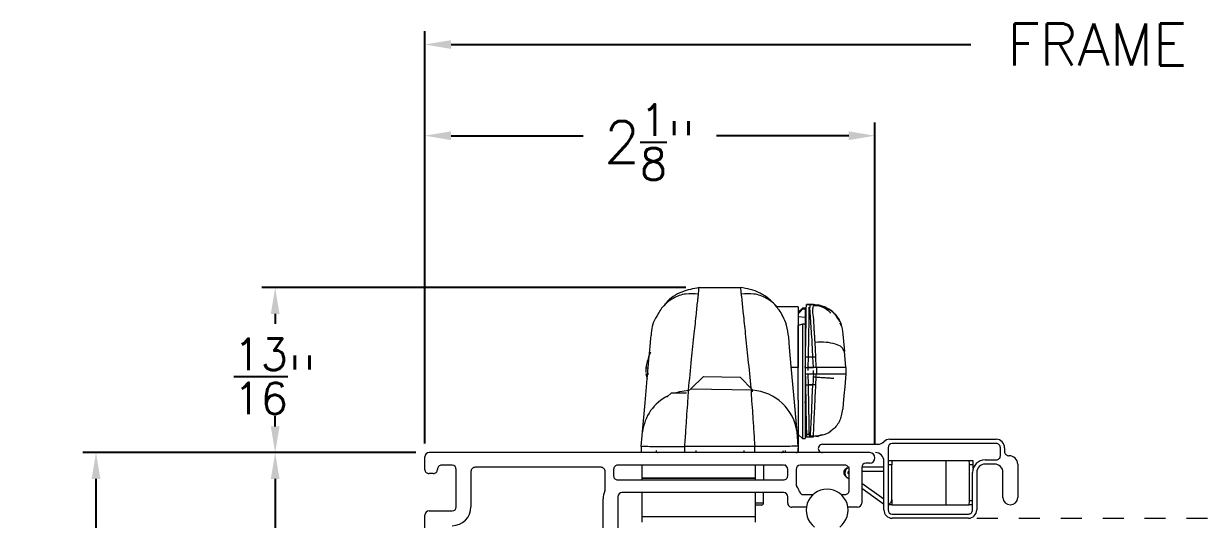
# Model space of a CAD drawing. Extents: x 50.9 to 61.7, y 12.6 to 36.7.
# Drawn here: x 51.42 to 57.03, y 16.95 to 19.31 of the extents above; entities that cross this region are included whole.
import ezdxf

# ---------------------------------------------------------------- set-up
doc = ezdxf.new("R2010")
doc.units = 0
doc.header["$LTSCALE"] = 0.3
doc.header["$MEASUREMENT"] = 0
doc.linetypes.add('HIDDEN', pattern=[0.375, 0.25, -0.125])
doc.layers.get('0').update_dxf_attribs({"linetype": 'CONTINUOUS'})
doc.layers.get('Defpoints').update_dxf_attribs({"linetype": 'CONTINUOUS'})
doc.styles.add('ARCHITECTURAL', font='simplex.shx', dxfattribs={"height": 0.2})
doc.dimstyles.new('DIM-MMSTACKED', dxfattribs={"dimscale": 0, "dimtxt": 0.125, "dimasz": 0.125, "dimexe": 0.063, "dimexo": 0.063, "dimgap": 0.07, "dimtad": 0, "dimtih": 1, "dimtoh": 1, "dimdec": 4, "dimzin": 4, "dimdsep": 46, "dimlunit": 4, "dimtxsty": 'ARCHITECTURAL', "dimcen": 0.02, "dimclrt": 7, "dimadec": 0, "dimazin": 0, "dimtfac": 0.75, "dimtdec": 4, "dimtmove": 2, "dimatfit": 3, "dimfxl": 0, "dimfrac": 1, "dimtolj": 1, "dimtzin": 4, "dimarcsym": 0})

# ---------------------------------------------------------------- blocks, each defined once
blk = doc.blocks.new('*D3')
at = {"color": 0, "lineweight": -2}
for p, q in [((53.2925, 17.2637), (52.5594, 17.2637)), ((52.6224, 17.1387), (52.6224, 16.7337)), ((52.6224, 15.8887), (52.6224, 16.2937)), ((52.371, 15.7637), (52.6854, 15.7637))]:
    blk.add_line(p, q, dxfattribs=at)
at = {"color": 0}
for points in [[(52.6016, 17.1387), (52.6432, 17.1387), (52.6224, 17.2637)], [(52.6016, 15.8887), (52.6432, 15.8887), (52.6224, 15.7637)]]:
    blk.add_solid(points, dxfattribs=at)
at = {"layer": 'Defpoints', "color": 0}
for p in [(52.6224, 17.2637), (53.3555, 17.2637), (52.308, 15.7637)]:
    blk.add_point(p, dxfattribs=at)
at = {"color": 7, "insert": (52.6224, 16.6637), "char_height": 0.2, "attachment_point": 2, "style": 'ARCHITECTURAL'}
blk.add_mtext('\\A1;1{\\H0.75x;\\S1/2;}"', dxfattribs=at)
blk = doc.blocks.new('*D5')
at = {"color": 0, "lineweight": -2}
for p, q in [((53.2925, 17.2637), (51.7056, 17.2637)), ((51.7686, 17.1387), (51.7686, 16.0462)), ((51.7686, 14.5137), (51.7686, 15.6062)), ((53.2925, 14.3887), (51.7056, 14.3887))]:
    blk.add_line(p, q, dxfattribs=at)
at = {"color": 0}
for points in [[(51.7478, 17.1387), (51.7894, 17.1387), (51.7686, 17.2637)], [(51.7478, 14.5137), (51.7894, 14.5137), (51.7686, 14.3887)]]:
    blk.add_solid(points, dxfattribs=at)
at = {"layer": 'Defpoints', "color": 0}
for p in [(51.7686, 17.2637), (53.3555, 17.2637), (53.3555, 14.3887)]:
    blk.add_point(p, dxfattribs=at)
at = {"color": 7, "insert": (51.7686, 15.9762), "char_height": 0.2, "attachment_point": 2, "style": 'ARCHITECTURAL'}
blk.add_mtext('\\A1;2{\\H0.75x;\\S7/8;}"', dxfattribs=at)
blk = doc.blocks.new('*D18')
at = {"color": 0, "lineweight": -2}
for p, q in [((54.5794, 18.0498), (52.5594, 18.0498)), ((52.6224, 17.9248), (52.6224, 17.8768)), ((52.6224, 17.3887), (52.6224, 17.4368)), ((53.2925, 17.2637), (52.5594, 17.2637))]:
    blk.add_line(p, q, dxfattribs=at)
at = {"color": 0}
for points in [[(52.6016, 17.9248), (52.6432, 17.9248), (52.6224, 18.0498)], [(52.6016, 17.3887), (52.6432, 17.3887), (52.6224, 17.2637)]]:
    blk.add_solid(points, dxfattribs=at)
at = {"layer": 'Defpoints', "color": 0}
for p in [(52.6224, 18.0498), (54.6424, 18.0498), (53.3555, 17.2637)]:
    blk.add_point(p, dxfattribs=at)
at = {"color": 7, "insert": (52.6224, 17.8068), "char_height": 0.2, "attachment_point": 2, "style": 'ARCHITECTURAL'}
blk.add_mtext('\\A1;{\\H0.75x;\\S13/16;}"', dxfattribs=at)
blk = doc.blocks.new('*D21')
at = {"color": 0, "lineweight": -2}
for p, q in [((53.3355, 17.3067), (53.3355, 19.2709)), ((60.6611, 17.3067), (60.6611, 19.2709)), ((53.4605, 19.2079), (55.9378, 19.2079)), ((60.5361, 19.2079), (58.0588, 19.2079))]:
    blk.add_line(p, q, dxfattribs=at)
at = {"color": 0}
for points in [[(53.4605, 19.2287), (53.4605, 19.1871), (53.3355, 19.2079)], [(60.5361, 19.2287), (60.5361, 19.1871), (60.6611, 19.2079)]]:
    blk.add_solid(points, dxfattribs=at)
at = {"layer": 'Defpoints', "color": 0}
for p in [(60.6611, 19.2079), (53.3355, 17.2437), (60.6611, 17.2437)]:
    blk.add_point(p, dxfattribs=at)
at = {"color": 7, "insert": (56.9983, 19.3079), "char_height": 0.2, "attachment_point": 2, "style": 'ARCHITECTURAL'}
blk.add_mtext('\\A1;FRAME WIDTH', dxfattribs=at)
blk = doc.blocks.new('*D25')
at = {"color": 0, "lineweight": -2}
for p, q in [((53.3355, 17.3067), (53.3355, 18.8365)), ((55.4805, 17.3017), (55.4805, 18.8365)), ((53.4605, 18.7735), (54.0904, 18.7735)), ((55.3555, 18.7735), (54.7256, 18.7735))]:
    blk.add_line(p, q, dxfattribs=at)
at = {"color": 0}
for points in [[(53.4605, 18.7943), (53.4605, 18.7526), (53.3355, 18.7735)], [(55.3555, 18.7943), (55.3555, 18.7526), (55.4805, 18.7735)]]:
    blk.add_solid(points, dxfattribs=at)
at = {"layer": 'Defpoints', "color": 0}
for p in [(55.4805, 18.7735), (53.3355, 17.2437), (55.4805, 17.2387)]:
    blk.add_point(p, dxfattribs=at)
at = {"color": 7, "insert": (54.408, 18.9235), "char_height": 0.2, "attachment_point": 2, "style": 'ARCHITECTURAL'}
blk.add_mtext('\\A1;2{\\H0.75x;\\S1/8;}"', dxfattribs=at)

msp = doc.modelspace()

# ---------------------------------------------------------------- linework, layer by layer
at = {"color": 7, "linetype": 'Continuous', "lineweight": 15}
for p, q in [((54.64244, 18.04983), (54.83952, 18.04983)), ((55.11503, 17.95875), (55.01314, 17.95875)), ((55.11498, 17.95875), (55.11498, 17.66971)), ((55.13495, 17.9523), (55.11498, 17.93335)), ((55.14848, 17.95159), (55.13495, 17.9523)), ((55.13495, 17.9523), (55.13495, 17.9472)), ((55.14848, 17.94652), (55.13495, 17.9472)), ((55.14848, 17.95159), (55.14848, 17.94652)), ((55.14848, 17.94652), (55.14848, 17.90821)), ((55.17353, 17.96874), (55.15372, 17.96873)), ((55.15372, 17.96867), (55.17303, 17.96868)), ((55.18714, 17.96874), (55.16772, 17.96875)), ((55.16772, 17.96869), (55.16772, 17.96874)), ((55.16772, 17.96869), (55.18701, 17.96867)), ((55.17935, 17.96663), (55.17221, 17.96716)), ((55.17303, 17.96874), (55.17303, 17.96868)), ((55.18665, 17.96609), (55.18695, 17.96864)), ((55.18695, 17.96874), (55.18702, 17.96771)), ((55.14848, 17.90821), (55.11498, 17.90989)), ((55.14848, 17.87512), (55.13495, 17.87575)), ((55.13495, 17.87575), (55.13495, 17.33096)), ((55.14848, 17.90821), (55.14848, 17.87512)), ((55.14848, 17.87512), (55.14848, 17.33167)), ((55.31227, 17.8908), (55.2994, 17.90971)), ((55.30842, 17.89511), (55.30308, 17.90664)), ((55.32165, 17.86658), (55.31531, 17.88025)), ((55.11498, 17.51338), (55.11498, 17.87009)), ((55.32176, 17.86557), (55.32168, 17.86642)), ((55.1525, 17.80375), (55.14848, 17.80376)), ((55.15083, 17.8035), (55.14848, 17.8035)), ((55.16248, 17.66875), (55.16339, 17.72084)), ((55.16339, 17.72084), (55.19851, 17.72084)), ((55.18693, 17.66878), (55.18451, 17.72087)), ((55.20094, 17.66875), (55.19851, 17.72084)), ((55.33968, 17.68932), (55.33481, 17.74498)), ((54.38848, 17.66854), (54.38848, 17.64473)), ((55.11498, 17.66971), (55.08209, 17.66971)), ((55.14848, 17.66878), (55.14867, 17.67983)), ((55.14848, 17.66878), (55.18693, 17.66878)), ((55.16248, 17.65472), (55.16248, 17.66875)), ((55.20094, 17.66875), (55.16248, 17.66875)), ((55.18693, 17.66878), (55.18749, 17.66878)), ((55.20094, 17.66875), (55.20148, 17.66875)), ((55.20148, 17.66875), (55.20148, 17.63875)), ((55.34148, 17.66875), (55.20148, 17.66875)), ((55.34148, 17.66875), (55.33968, 17.68932)), ((55.34148, 17.66875), (55.34148, 17.63875)), ((54.38855, 17.6385), (54.39506, 17.61467)), ((54.60237, 17.5676), (54.66341, 17.62654)), ((54.66341, 17.62654), (54.83838, 17.62349)), ((54.83838, 17.62349), (54.89733, 17.56245)), ((55.14847, 17.63879), (55.18693, 17.63878)), ((55.14939, 17.58668), (55.14867, 17.62772)), ((55.14867, 17.62772), (55.14872, 17.62517)), ((55.14867, 17.62772), (55.14867, 17.62772)), ((55.16248, 17.63875), (55.20094, 17.63875)), ((55.16339, 17.58665), (55.16248, 17.63875)), ((55.18693, 17.63878), (55.18624, 17.62375)), ((55.18749, 17.63878), (55.18693, 17.63878)), ((55.19852, 17.58665), (55.20025, 17.62372)), ((55.20025, 17.62372), (55.20094, 17.63875)), ((55.20094, 17.63875), (55.20148, 17.63875)), ((55.20148, 17.63875), (55.34147, 17.63875)), ((55.34148, 17.63875), (55.3397, 17.61843)), ((55.34147, 17.63875), (55.34148, 17.63875)), ((54.49069, 17.52954), (54.51104, 17.54919)), ((54.51104, 17.54919), (54.58202, 17.54795)), ((54.60237, 17.5676), (54.58952, 17.55519)), ((54.60237, 17.5676), (54.89733, 17.56245)), ((54.89716, 17.5531), (54.89733, 17.56245)), ((55.14939, 17.58668), (55.18451, 17.58668)), ((55.19852, 17.58665), (55.16339, 17.58665)), ((54.49065, 17.52749), (54.49069, 17.52954)), ((55.11498, 17.51338), (55.11498, 17.29375)), ((55.14524, 17.50405), (55.14848, 17.50405)), ((55.15069, 17.50125), (55.15088, 17.50077)), ((55.15083, 17.50377), (55.15088, 17.50091)), ((55.15088, 17.50091), (55.15141, 17.47048)), ((55.15141, 17.47048), (55.1537, 17.33978)), ((55.32107, 17.43879), (55.32681, 17.47077)), ((54.36698, 17.29375), (54.37296, 17.36215)), ((55.11498, 17.29375), (55.109, 17.36215)), ((55.11598, 17.29875), (55.11498, 17.35604)), ((55.11509, 17.34981), (55.13495, 17.33096)), ((55.13495, 17.33096), (55.14848, 17.33167)), ((55.15332, 17.33875), (55.17417, 17.33874)), ((55.1535, 17.3513), (55.17358, 17.35228)), ((55.15372, 17.33875), (55.1535, 17.35131)), ((55.1537, 17.33978), (55.15372, 17.33875)), ((55.17295, 17.33874), (55.17335, 17.34739)), ((55.17295, 17.33875), (55.18695, 17.33875)), ((55.17321, 17.34432), (55.18718, 17.3437)), ((55.18597, 17.34459), (55.2119, 17.34105)), ((55.5513, 17.32725), (56.05798, 17.32725)), ((55.45548, 17.26375), (53.35548, 17.26375)), ((54.36698, 17.29375), (54.36698, 17.26375)), ((54.9077, 17.29366), (54.57426, 17.29366)), ((54.57426, 17.26371), (54.57426, 17.29366)), ((54.9077, 17.26371), (54.9077, 17.29366)), ((55.05459, 17.26375), (55.05459, 17.2734)), ((55.11498, 17.29375), (55.11498, 17.26375)), ((55.11509, 17.2734), (55.11598, 17.29875)), ((55.23048, 17.30375), (55.49466, 17.30375)), ((55.54298, 17.28725), (55.54298, 16.99125)), ((56.05798, 17.30725), (55.56298, 17.30725)), ((56.07798, 17.24925), (56.07798, 17.28725)), ((56.09798, 17.28725), (56.09798, 17.26925)), ((53.33548, 17.18375), (53.33548, 17.24375)), ((53.46548, 17.20375), (53.41548, 17.20375)), ((55.04448, 17.20375), (54.25498, 17.20375)), ((54.37098, 17.14275), (54.37098, 17.20375)), ((54.91098, 17.14275), (54.91098, 17.20375)), ((54.95034, 17.13375), (54.95096, 17.20375)), ((55.05598, 17.20375), (55.05071, 17.20375)), ((55.33748, 17.20375), (55.12448, 17.20375)), ((55.45548, 17.21375), (55.43748, 17.21375)), ((55.52298, 16.99125), (55.52298, 17.22375)), ((55.54298, 17.22575), (55.56098, 17.22575)), ((55.56098, 17.20575), (55.54298, 17.20575)), ((55.56098, 17.22575), (55.56098, 17.20575)), ((55.56098, 17.22575), (55.82038, 17.22575)), ((55.56098, 17.04075), (55.56098, 17.20575)), ((55.82038, 17.01575), (55.82038, 17.22575)), ((55.82038, 17.22575), (55.92869, 17.22575)), ((55.92869, 17.22575), (55.9466, 17.22575)), ((55.94852, 17.20575), (55.9306, 17.20575)), ((55.9306, 17.03575), (55.9306, 17.20575)), ((55.94852, 17.18811), (55.94852, 17.20575)), ((56.00548, 17.22925), (56.05798, 17.22925)), ((56.05048, 17.20925), (56.00548, 17.20925)), ((56.11798, 17.24925), (56.12048, 17.24925)), ((56.16048, 17.20925), (56.16048, 17.04975)), ((53.37548, 17.16375), (53.35548, 17.16375)), ((53.48548, 17.00575), (53.48548, 17.18375)), ((53.55548, 17.17375), (53.55548, 17.00575)), ((54.17498, 17.19375), (53.57548, 17.19375)), ((54.19498, 17.08957), (54.19498, 17.17375)), ((54.23498, 17.18375), (54.23498, 17.15375)), ((55.06448, 17.15375), (55.06448, 17.18375)), ((55.10448, 17.18375), (55.10448, 17.11375)), ((55.34338, 17.14845), (55.35748, 17.13831)), ((55.35748, 17.16048), (55.35389, 17.16306)), ((55.35748, 17.08375), (55.35748, 17.18375)), ((55.41748, 17.19375), (55.41748, 17.02375)), ((55.52298, 17.19375), (55.41748, 17.19375)), ((55.41748, 17.17575), (55.52298, 17.17575)), ((55.94548, 16.99125), (55.94548, 17.16925)), ((55.96548, 17.16925), (55.96548, 16.99125)), ((56.09048, 17.04975), (56.09048, 17.16925)), ((54.25498, 17.13375), (55.04448, 17.13375)), ((54.91098, 17.14275), (54.37098, 17.14275)), ((54.37098, 17.13982), (54.37098, 17.14275)), ((54.91098, 17.13982), (54.37098, 17.13982)), ((54.37098, 17.13375), (54.37098, 17.13982)), ((54.91098, 17.13982), (54.91098, 17.14275)), ((54.91098, 17.13375), (54.91098, 17.13982)), ((55.52298, 17.04147), (55.41748, 17.11734)), ((55.41748, 17.09517), (55.52138, 17.02045)), ((54.18498, 16.45711), (54.18498, 17.04375)), ((54.25498, 17.05375), (54.25498, 16.45175)), ((55.04448, 17.07375), (54.27498, 17.07375)), ((54.37098, 16.95735), (54.37098, 17.07375)), ((54.91098, 16.95735), (54.91098, 17.07375)), ((54.94938, 17.02366), (54.94982, 17.07375)), ((55.06448, 17.02375), (55.06448, 17.05375)), ((55.13987, 17.06375), (55.18552, 17.06375)), ((55.31944, 17.06375), (55.33748, 17.06375)), ((55.56098, 17.04075), (55.56098, 17.01575)), ((53.35548, 16.98575), (53.46548, 16.98575)), ((54.93938, 17.01375), (54.91098, 17.01375)), ((55.1535, 17.00375), (55.08448, 17.00375)), ((55.39748, 17.00375), (55.35145, 17.00375)), ((55.52138, 17.02045), (55.52298, 17.01939)), ((55.56098, 17.01575), (55.54298, 17.01575)), ((55.56098, 17.01575), (55.82038, 17.01575)), ((55.82038, 17.01575), (55.92869, 17.01575)), ((55.94548, 17.01575), (55.92869, 17.01575)), ((53.33548, 15.78375), (53.33548, 16.96575)), ((54.91098, 16.95735), (54.37098, 16.95735)), ((54.37098, 16.93275), (54.37098, 16.95735)), ((54.91098, 16.93275), (54.91098, 16.95735)), ((55.56298, 16.97125), (55.92548, 16.97125)), ((55.92548, 16.95125), (55.56298, 16.95125))]:
    msp.add_line(p, q, dxfattribs=at)
at = {"color": 8, "linetype": 'Continuous', "lineweight": 15}
for p, q in [((55.18749, 17.63878), (55.18749, 17.65472)), ((55.17335, 17.34739), (55.17358, 17.35228)), ((54.62648, 17.2734), (54.62648, 17.26376)), ((54.85548, 17.2734), (54.85548, 17.26376)), ((55.9306, 17.03575), (55.94548, 17.03575)), ((54.94938, 17.02366), (54.91098, 17.02366))]:
    msp.add_line(p, q, dxfattribs=at)
at = {"color": 7, "linetype": 'HIDDEN', "lineweight": 15}
msp.add_line((55.96548, 16.95125), (58.0078, 16.95125), dxfattribs=at)
at = {"color": 7, "linetype": 'Continuous', "lineweight": 15, "flags": 128}
for points in [[(55.14939, 17.72087), (55.15103, 17.81499), (55.15239, 17.89272), (55.15332, 17.94593), (55.15372, 17.96868)], [(55.16339, 17.72084), (55.16507, 17.81736), (55.16645, 17.89635), (55.16737, 17.94872), (55.1675, 17.95623)], [(54.37296, 17.36215), (54.38517, 17.50161), (54.39515, 17.61579), (54.403, 17.70552), (54.40864, 17.76989), (54.41207, 17.80919), (54.41323, 17.82241)], [(55.32641, 17.84095), (55.32747, 17.82886), (55.33041, 17.79524), (55.33481, 17.74498)], [(55.109, 17.36215), (55.09355, 17.53872), (55.08176, 17.67345), (55.07373, 17.76527), (55.06945, 17.81421)], [(55.18451, 17.72087), (55.18289, 17.75566), (55.18133, 17.7892)], [(55.19851, 17.72084), (55.19689, 17.75564), (55.19533, 17.78918)], [(55.14867, 17.67983), (55.14903, 17.70035), (55.14939, 17.72087)], [(55.18624, 17.62375), (55.18538, 17.60519), (55.18451, 17.58668)], [(55.3397, 17.61843), (55.3361, 17.57726), (55.3325, 17.5361), (55.32899, 17.49598), (55.32727, 17.47635), (55.32673, 17.47014)], [(55.1535, 17.35131), (55.1529, 17.38525), (55.15195, 17.44014), (55.15072, 17.51022), (55.14939, 17.58668)], [(55.16772, 17.33875), (55.16741, 17.35609), (55.16649, 17.40894), (55.16526, 17.47963), (55.16339, 17.58665)], [(55.17358, 17.35228), (55.17474, 17.37715), (55.17604, 17.40504), (55.17882, 17.46474), (55.18167, 17.52563), (55.18451, 17.58668)]]:
    msp.add_lwpolyline(points, dxfattribs=at)
at = {"color": 8, "linetype": 'Continuous', "lineweight": 15, "flags": 128}
msp.add_lwpolyline([(54.52957, 17.54887), (54.5501, 17.55488), (54.59201, 17.56193)], dxfattribs=at)
at = {"color": 8, "linetype": 'Continuous', "lineweight": 15}
for centre, radius, start, end in [((54.88087, 17.3316), 0.23016, 7.62768, 85.90617), ((54.58912, 17.33832), 0.21747, 115.7509, 173.70833)]:
    msp.add_arc(centre, radius, start, end, dxfattribs=at)
at = {"color": 7, "linetype": 'Continuous', "lineweight": 15}
for centre, radius, start, end in [((55.49466, 17.34376), 0.04001, 270.0055, 315.06253), ((55.5513, 17.28725), 0.04, 90.00045, 135.07094), ((56.05798, 17.28725), 0.04, 0.00232, 89.99894), ((53.35548, 17.24375), 0.02, 90.00154, 179.99762), ((54.44736, 17.27375), 0.01, 182.0102, 269.99319), ((55.0346, 17.27375), 0.01, 270.00681, 357.9898), ((55.1051, 17.27375), 0.01, 270.00681, 357.9898), ((55.23048, 17.28375), 0.02, 89.99874, 270.00126), ((55.45548, 17.23875), 0.025, 270.00118, 89.99882), ((55.48298, 17.22374), 0.04, 0.00262, 89.99822), ((55.56298, 17.28724), 0.02, 90.0068, 179.99236), ((56.05798, 17.28725), 0.02, 359.99616, 90.00468), ((56.11798, 17.26925), 0.02, 179.99616, 270.00468), ((53.41548, 17.18375), 0.02, 89.99832, 180.00084), ((53.46548, 17.18374), 0.02, 0.00578, 89.99506), ((54.25498, 17.18375), 0.02, 89.99958, 180.0063), ((55.04448, 17.18374), 0.02, 0.00578, 89.99506), ((55.12448, 17.18375), 0.02, 89.99978, 179.99938), ((55.33748, 17.18375), 0.02, 359.99916, 90.00168), ((55.43748, 17.19375), 0.02, 90.00378, 180.0021), ((55.87705, 17.21071), 0.05378, 354.70987, 16.24138), ((56.00548, 17.16925), 0.06, 89.99962, 179.99926), ((55.89497, 17.21071), 0.05378, 354.70987, 16.24138), ((56.00548, 17.16925), 0.04, 90.00106, 179.99768), ((56.05048, 17.16925), 0.04, 0.00232, 89.99894), ((56.05798, 17.24925), 0.02, 269.99532, 0.003), ((56.12048, 17.20925), 0.04, 0.00232, 89.99894), ((53.35548, 17.18375), 0.02, 179.99975, 270.00193), ((53.37548, 17.18375), 0.02, 269.99832, 0), ((53.57548, 17.17375), 0.02, 89.99787, 180.00717), ((54.17498, 17.17375), 0.02, 360, 90.00168), ((54.25498, 17.15374), 0.02, 179.99324, 270.00171), ((55.04448, 17.15375), 0.02, 269.999, 359.99932), ((55.35798, 17.16875), 0.007, 94.097, 234.28791), ((55.1245, 17.11376), 0.02002, 180.02639, 216.85192), ((55.04443, 17.05372), 0.08005, 17.46411, 36.86357), ((54.27497, 17.04375), 0.09, 155.3781, 179.99921), ((54.17502, 17.08956), 0.01996, 335.35032, 0.02385), ((54.27498, 17.05375), 0.02, 89.99978, 179.99938), ((55.04448, 17.05374), 0.02, 0.00578, 89.99506), ((55.13987, 17.08375), 0.02, 197.45558, 270.00123), ((55.25248, 16.98947), 0.1, 306.8699, 233.1301), ((55.33748, 17.08375), 0.02, 269.99832, 0), ((55.53598, 17.04075), 0.025, 286.26216, 359.99535), ((55.87705, 17.03079), 0.05378, 343.7584, 5.29035), ((56.12548, 17.04975), 0.035, 180, 0), ((53.35548, 16.96575), 0.02, 90.00068, 179.99764), ((53.46548, 17.00575), 0.09, 270.00096, 359.99867), ((53.46548, 17.00575), 0.02, 269.99978, 359.99938), ((54.93939, 17.02375), 0.01, 269.99939, 359.50432), ((55.08448, 17.02375), 0.02, 180.00068, 270.001), ((55.39748, 17.02375), 0.02, 270.00494, 359.99338), ((55.56298, 16.99124), 0.04, 179.99688, 270.0006), ((55.56298, 16.99125), 0.02, 180.00764, 269.9932), ((55.92548, 16.99125), 0.04, 270.00178, 359.99738), ((55.92548, 16.99125), 0.02, 269.99532, 0.00384)]:
    msp.add_arc(centre, radius, start, end, dxfattribs=at)
for points, knots in [([(54.64244, 18.04983), (54.61483, 18.04449), (54.55782, 18.03347), (54.49901, 17.99842), (54.47912, 17.9682), (54.47577, 17.96311)], [0, 0, 0, 0, 0.4384454, 0.9053693, 1, 1, 1, 1]), ([(54.63889, 18.0156), (54.63959, 18.0223), (54.64078, 18.03372), (54.64196, 18.04513), (54.64244, 18.04983)], [0, 0, 0, 0, 0.5878705, 1, 1, 1, 1]), ([(55.01332, 17.95875), (55.00148, 17.97158), (54.97794, 17.99712), (54.93409, 18.0246), (54.88759, 18.04334), (54.85527, 18.0477), (54.83952, 18.04983)], [0, 0, 0, 0, 0.2591607, 0.5155375, 0.7639217, 1, 1, 1, 1]), ([(54.63921, 18.01867), (54.61875, 18.0204), (54.57719, 18.02389), (54.51663, 18.0011), (54.46622, 17.96104), (54.44615, 17.92384), (54.43647, 17.90591)], [0, 0, 0, 0, 0.2442115, 0.4960939, 0.7570038, 1, 1, 1, 1]), ([(55.02176, 17.94378), (55.01906, 17.94837), (55.00532, 17.97172), (54.96475, 18.00065), (54.9049, 18.024), (54.86325, 18.02043), (54.84275, 18.01867)], [0, 0, 0, 0, 0.0777886, 0.3956393, 0.7024919, 1, 1, 1, 1]), ([(55.06945, 17.81421), (55.06666, 17.83317), (55.06159, 17.86765), (55.04371, 17.91044), (55.03047, 17.93466), (55.02357, 17.94434), (55.02327, 17.94476)], [0, 0, 0, 0, 0.4094681, 0.7449053, 0.9889268, 1, 1, 1, 1]), ([(55.11498, 17.92455), (55.11826, 17.92836), (55.12482, 17.93599), (55.13157, 17.94346), (55.13495, 17.9472)], [0, 0, 0, 0, 0.4993916, 1, 1, 1, 1]), ([(55.17241, 17.96698), (55.17254, 17.96734), (55.1727, 17.96781), (55.17292, 17.96825), (55.17295, 17.96842), (55.17292, 17.96845), (55.17291, 17.96847)], [0, 0, 0, 0, 0.710559, 0.9175108, 0.9657648, 1, 1, 1, 1]), ([(55.17291, 17.96847), (55.17291, 17.96847), (55.17295, 17.96847), (55.173, 17.96848), (55.17307, 17.96855), (55.17304, 17.96861), (55.17303, 17.96866)], [0, 0, 0, 0, 0.08992305, 0.31861285, 0.55054027, 1, 1, 1, 1]), ([(55.31422, 17.88705), (55.30754, 17.89886), (55.29409, 17.92263), (55.26164, 17.94817), (55.22419, 17.96348), (55.19799, 17.96361), (55.18523, 17.96367)], [0, 0, 0, 0, 0.2533958, 0.5102747, 0.7615786, 1, 1, 1, 1]), ([(55.29147, 17.92137), (55.29111, 17.92191), (55.28349, 17.93326), (55.26063, 17.94888), (55.22509, 17.96591), (55.1988, 17.96775), (55.18566, 17.96867)], [0, 0, 0, 0, 0.016479, 0.3436771, 0.6720858, 1, 1, 1, 1]), ([(55.18695, 17.96875), (55.20427, 17.96684), (55.23894, 17.96302), (55.28356, 17.93407), (55.31611, 17.89209), (55.32297, 17.85802), (55.32641, 17.84095)], [0, 0, 0, 0, 0.2502924, 0.5007622, 0.7499752, 1, 1, 1, 1]), ([(55.18695, 17.96864), (55.18696, 17.96865), (55.18698, 17.96866), (55.187, 17.96867), (55.18701, 17.96867)], [0, 0, 0, 0, 0.50477798, 1, 1, 1, 1]), ([(55.27063, 17.92784), (55.26591, 17.93255), (55.25388, 17.94454), (55.22974, 17.95708), (55.20619, 17.96518), (55.19186, 17.96583), (55.1875, 17.96602)], [0, 0, 0, 0, 0.2125554, 0.5417645, 0.8606675, 1, 1, 1, 1]), ([(54.44122, 17.91349), (54.43899, 17.91042), (54.42013, 17.88446), (54.41646, 17.85149), (54.41323, 17.82241)], [0, 0, 0, 0, 0.118245, 1, 1, 1, 1]), ([(55.13495, 17.87575), (55.13159, 17.87482), (55.12492, 17.87298), (55.11827, 17.87105), (55.11498, 17.87009)], [0, 0, 0, 0, 0.5044103, 1, 1, 1, 1]), ([(55.18133, 17.7892), (55.18012, 17.80692), (55.17783, 17.84036), (55.17549, 17.87379), (55.17438, 17.8895)], [0, 0, 0, 0, 0.5299186, 1, 1, 1, 1]), ([(55.33481, 17.74498), (55.33138, 17.75228), (55.32296, 17.77018), (55.28826, 17.78278), (55.24567, 17.79078), (55.21287, 17.78973), (55.19533, 17.78918)], [0, 0, 0, 0, 0.1510711, 0.3705161, 0.66339, 1, 1, 1, 1]), ([(54.41099, 17.74269), (54.40875, 17.73745), (54.39857, 17.71363), (54.39294, 17.68827), (54.38855, 17.66849)], [0, 0, 0, 0, 0.2201596, 1, 1, 1, 1]), ([(55.14939, 17.72087), (55.15524, 17.72087), (55.16695, 17.72087), (55.17866, 17.72087), (55.18451, 17.72087)], [0, 0, 0, 0, 0.4999666, 1, 1, 1, 1]), ([(54.38848, 17.66849), (54.3895, 17.66849), (54.39353, 17.66849), (54.39764, 17.66849), (54.40072, 17.66849), (54.40079, 17.66849)], [0, 0, 0, 0, 0.2490948, 0.9824662, 1, 1, 1, 1]), ([(54.38848, 17.6385), (54.3895, 17.6385), (54.39353, 17.6385), (54.39825, 17.6385), (54.40194, 17.63851), (54.40263, 17.63851)], [0, 0, 0, 0, 0.21674969, 0.85489223, 1, 1, 1, 1]), ([(55.14872, 17.62517), (55.14899, 17.60976), (55.14949, 17.58183), (55.1502, 17.53787), (55.15051, 17.5262), (55.15084, 17.50083), (55.15084, 17.50379), (55.15084, 17.50381)], [0, 0, 0, 0, 0.3961179, 0.7177826, 0.9269818, 0.9997223, 1, 1, 1, 1]), ([(55.28446, 17.61721), (55.27704, 17.61753), (55.26133, 17.61822), (55.23701, 17.61976), (55.21168, 17.62159), (55.19466, 17.62304), (55.18624, 17.62375)], [0, 0, 0, 0, 0.2261921, 0.4793842, 0.7425468, 1, 1, 1, 1]), ([(54.57427, 17.29365), (54.57617, 17.32058), (54.57978, 17.37188), (54.58421, 17.44409), (54.58917, 17.50652), (54.59112, 17.54467), (54.59201, 17.56193)], [0, 0, 0, 0, 0.301237, 0.5738263, 0.8071726, 1, 1, 1, 1]), ([(54.88995, 17.56193), (54.89083, 17.54467), (54.89279, 17.50652), (54.89775, 17.44409), (54.90218, 17.37188), (54.90579, 17.32058), (54.90769, 17.29365)], [0, 0, 0, 0, 0.1928274, 0.4261737, 0.698763, 1, 1, 1, 1]), ([(55.18695, 17.33875), (55.18722, 17.34455), (55.18833, 17.36798), (55.19047, 17.41474), (55.19414, 17.49157), (55.19687, 17.55078), (55.19852, 17.58665)], [0, 0, 0, 0, 0.0702621, 0.283454, 0.5658912, 1, 1, 1, 1]), ([(55.31888, 17.43961), (55.31691, 17.43141), (55.31096, 17.40649), (55.28229, 17.37316), (55.24593, 17.34778), (55.22009, 17.34441), (55.21135, 17.34328)], [0, 0, 0, 0, 0.1633492, 0.4958882, 0.8295058, 1, 1, 1, 1]), ([(55.19357, 17.34341), (55.19613, 17.34322), (55.20854, 17.34227), (55.22033, 17.347), (55.2297, 17.35076)], [0, 0, 0, 0, 0.2057763, 1, 1, 1, 1]), ([(54.36698, 17.29375), (54.37076, 17.2938), (54.38743, 17.29405), (54.41426, 17.29359), (54.44975, 17.29365), (54.48665, 17.29361), (54.52891, 17.29358), (54.55872, 17.29363), (54.57426, 17.29366)], [0, 0, 0, 0, 0.0547297, 0.2412228, 0.3883843, 0.568433, 0.775154, 1, 1, 1, 1]), ([(55.11498, 17.29375), (55.11119, 17.2938), (55.09452, 17.29403), (55.06769, 17.29361), (55.0322, 17.29365), (54.99532, 17.2936), (54.95305, 17.2936), (54.92324, 17.29364), (54.9077, 17.29366)], [0, 0, 0, 0, 0.0548199, 0.2412562, 0.3883046, 0.568512, 0.7750746, 1, 1, 1, 1]), ([(55.34338, 17.14845), (55.34109, 17.1505), (55.33714, 17.15402), (55.33372, 17.16139), (55.33256, 17.16882), (55.33383, 17.17654), (55.33731, 17.1835), (55.34254, 17.18901), (55.34702, 17.19114), (55.349, 17.19208)], [0, 0, 0, 0, 0.1704492, 0.2925708, 0.4469504, 0.5852386, 0.7235009, 0.8779177, 1, 1, 1, 1]), ([(55.35798, 17.19375), (55.35561, 17.19296), (55.35083, 17.19138), (55.34534, 17.18665), (55.34133, 17.18105), (55.33876, 17.17495), (55.33728, 17.16848), (55.33726, 17.1616), (55.33896, 17.15454), (55.34191, 17.15047), (55.34338, 17.14845)], [0, 0, 0, 0, 0.1328242, 0.2672176, 0.379864, 0.4999987, 0.6197872, 0.7327752, 0.8669938, 1, 1, 1, 1])]:
    msp.add_open_spline(points, degree=3, knots=knots, dxfattribs=at)
at = {"color": 8, "linetype": 'Continuous', "lineweight": 15}
for points, knots in [([(54.83952, 18.04983), (54.84, 18.04513), (54.84191, 18.02659), (54.84623, 17.98531), (54.8534, 17.91707), (54.86342, 17.82207), (54.87574, 17.70376), (54.88442, 17.61709), (54.88903, 17.57104)], [0, 0, 0, 0, 0.0294689, 0.1161644, 0.2586416, 0.4571431, 0.7115746, 1, 1, 1, 1]), ([(54.59201, 17.56193), (54.59692, 17.61101), (54.60591, 17.70072), (54.61854, 17.82207), (54.62855, 17.91707), (54.63503, 17.97861), (54.63815, 18.00847), (54.63889, 18.0156)], [0, 0, 0, 0, 0.3244807, 0.5930032, 0.8024982, 0.9528661, 1, 1, 1, 1]), ([(55.17438, 17.8895), (55.17417, 17.89269), (55.17315, 17.90788), (55.17138, 17.931), (55.17038, 17.95333), (55.1713, 17.96415), (55.17232, 17.96673), (55.17241, 17.96698)], [0, 0, 0, 0, 0.1232748, 0.5878344, 0.8930266, 0.9898663, 1, 1, 1, 1]), ([(55.19533, 17.78918), (55.19485, 17.79494), (55.19403, 17.80478), (55.19342, 17.81618), (55.19286, 17.82605), (55.19221, 17.83479), (55.19157, 17.84368), (55.19116, 17.84921), (55.19094, 17.85222), (55.19082, 17.85378), (55.19076, 17.85458), (55.19073, 17.85498), (55.19072, 17.85518), (55.19071, 17.85528), (55.19071, 17.85534), (55.1907, 17.85536), (55.1907, 17.85537), (55.1907, 17.85538), (55.1907, 17.85538), (55.1907, 17.85538), (55.19074, 17.87368), (55.18784, 17.90476), (55.18318, 17.93963), (55.18541, 17.95602), (55.18589, 17.95952)], [0, 0, 0, 0, 0.101534, 0.1735056, 0.2005181, 0.2751753, 0.3274772, 0.3570207, 0.3725837, 0.3805547, 0.3845869, 0.3866141, 0.3876298, 0.3881399, 0.3883928, 0.3885206, 0.3885842, 0.3886196, 0.388635, 0.3886436, 0.3886471, 0.7098744, 0.9379893, 1, 1, 1, 1])]:
    msp.add_open_spline(points, degree=3, knots=knots, dxfattribs=at)

# ---------------------------------------------------------------- dimensions: what is measured, and where the dimension line sits
at = {"color": 0}
dim = msp.add_linear_dim(base=(60.66109, 19.20791), p1=(53.33548, 17.24375), p2=(60.66109, 17.24375), text='FRAME WIDTH', dimstyle='DIM-MMSTACKED', override={"dimscale": 1, "dimpost": '\\X'}, dxfattribs=at)
dim.commit()
dim.dimension.update_dxf_attribs({"geometry": '*D21', "text_midpoint": (56.99828, 19.20791), "dimtype": 160})
dim = msp.add_linear_dim(base=(55.48048, 18.77347), p1=(53.33548, 17.24375), p2=(55.48048, 17.23875), dimstyle='DIM-MMSTACKED', override={"dimscale": 1, "dimpost": '\\X'}, dxfattribs=at)
dim.commit()
dim.dimension.update_dxf_attribs({"geometry": '*D25', "text_midpoint": (54.40798, 18.77347), "dimtype": 160})
for base, p1, p2, picture, middle in [((52.62241, 18.04983), (53.35548, 17.26375), (54.64244, 18.04983), '*D18', (52.62241, 17.65679)), ((51.7686, 17.26375), (53.35548, 14.38875), (53.35548, 17.26375), '*D5', (51.7686, 15.82625)), ((52.62241, 17.26375), (52.30798, 15.76375), (53.35548, 17.26375), '*D3', (52.62241, 16.51375))]:
    dim = msp.add_linear_dim(base=base, p1=p1, p2=p2, angle=90, dimstyle='DIM-MMSTACKED', override={"dimscale": 1, "dimpost": '\\X'}, dxfattribs=at)
    dim.commit()
    dim.dimension.update_dxf_attribs({"geometry": picture, "text_midpoint": middle, "dimtype": 160})

doc.saveas('drawing.dxf')
